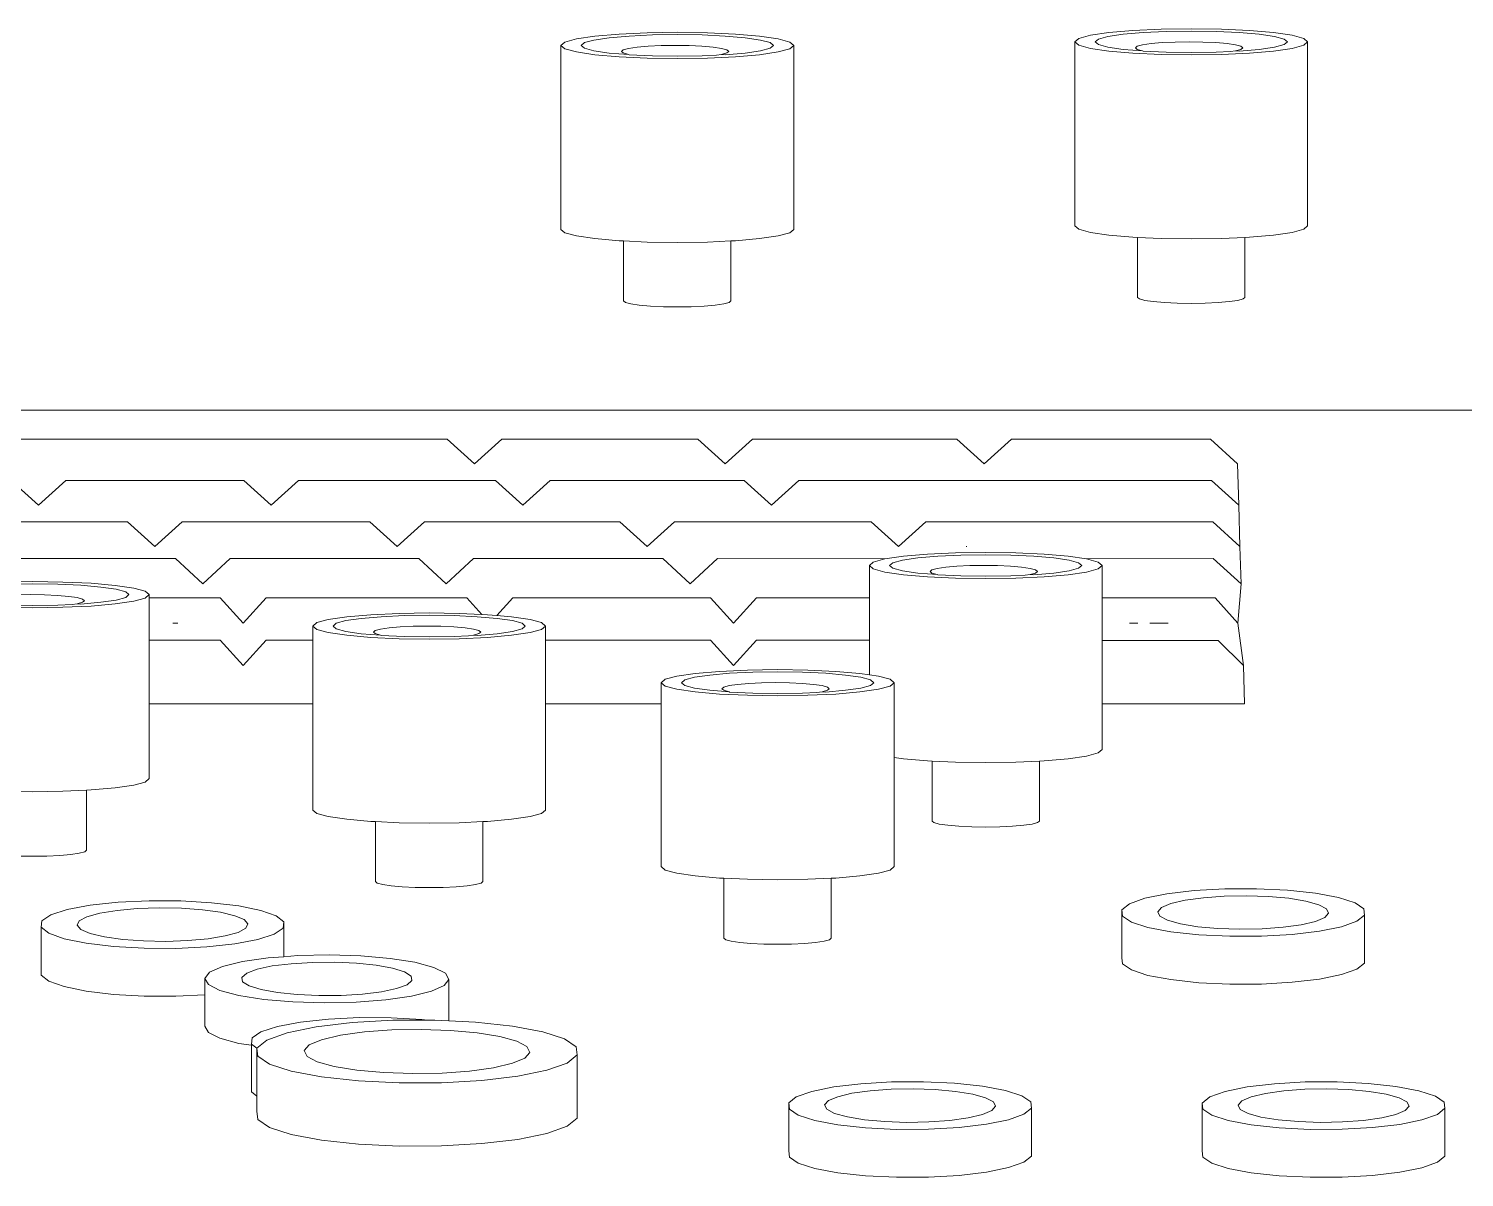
# Model space of a CAD drawing. Header units: millimetres. Extents: x 3552052 to 4144896, y -707811 to -630695.
# Drawn here: x 3697329.1 to 3697434.7, y -691247.5 to -691163 of the extents above; entities that cross this region are included whole.
import ezdxf

# ---------------------------------------------------------------- set-up
doc = ezdxf.new("R2010")
doc.units = ezdxf.units.MM
doc.header["$LTSCALE"] = 6
doc.header["$MEASUREMENT"] = 0
doc.layers.add('EQP', color=6, linetype='CONTINUOUS', lineweight=0)

# ---------------------------------------------------------------- blocks, each defined once
blk = doc.blocks.new('Philips+Ultrasound+fr')
at = {"layer": 'EQP'}
for p, q in [((6.5275, 22.1921), (6.3319, 22.183)), ((6.7373, 22.1952), (6.5275, 22.1921)), ((6.9471, 22.1921), (6.7373, 22.1952)), ((7.1426, 22.183), (6.9471, 22.1921)), ((9.7423, 22.1934), (9.6134, 22.1745)), ((9.9102, 22.2079), (9.7423, 22.1934)), ((9.9809, 22.1941), (9.8422, 22.1822)), ((10.1057, 22.217), (9.9102, 22.2079)), ((10.1423, 22.2016), (9.9809, 22.1941)), ((10.3156, 22.2201), (10.1057, 22.217)), ((10.3156, 22.2042), (10.1423, 22.2016)), ((10.5254, 22.217), (10.3156, 22.2201)), ((10.4888, 22.2016), (10.3156, 22.2042)), ((10.6502, 22.1941), (10.4888, 22.2016)), ((10.7209, 22.2079), (10.5254, 22.217)), ((10.7889, 22.1822), (10.6502, 22.1941)), ((10.8888, 22.1934), (10.7209, 22.2079)), ((11.0177, 22.1745), (10.8888, 22.1934)), ((5.9542, 22.1276), (5.9266, 22.104)), ((5.9266, 22.104), (5.9542, 22.0804)), ((5.9266, 20.8228), (5.9266, 22.104)), ((6.0352, 22.1496), (5.9542, 22.1276)), ((6.164, 22.1685), (6.0352, 22.1496)), ((6.0907, 22.1235), (6.0679, 22.104)), ((6.0679, 22.104), (6.0907, 22.0845)), ((6.1576, 22.1416), (6.0907, 22.1235)), ((6.264, 22.1572), (6.1576, 22.1416)), ((6.3319, 22.183), (6.164, 22.1685)), ((6.4026, 22.1692), (6.264, 22.1572)), ((6.4583, 22.0918), (6.3989, 22.0831)), ((6.564, 22.1767), (6.4026, 22.1692)), ((6.5357, 22.0985), (6.4583, 22.0918)), ((6.6259, 22.1027), (6.5357, 22.0985)), ((6.7373, 22.1793), (6.564, 22.1767)), ((6.7226, 22.1041), (6.6259, 22.1027)), ((6.8193, 22.1027), (6.7226, 22.1041)), ((6.9105, 22.1767), (6.7373, 22.1793)), ((6.9095, 22.0985), (6.8193, 22.1027)), ((6.9869, 22.0918), (6.9095, 22.0985)), ((7.072, 22.1692), (6.9105, 22.1767)), ((7.0463, 22.0831), (6.9869, 22.0918)), ((7.2106, 22.1572), (7.072, 22.1692)), ((7.3105, 22.1685), (7.1426, 22.183)), ((7.317, 22.1416), (7.2106, 22.1572)), ((7.4394, 22.1496), (7.3105, 22.1685)), ((7.3838, 22.1235), (7.317, 22.1416)), ((7.4066, 22.104), (7.3838, 22.1235)), ((7.3838, 22.0845), (7.4066, 22.104)), ((7.5204, 22.1276), (7.4394, 22.1496)), ((7.548, 22.104), (7.5204, 22.1276)), ((7.5204, 22.0804), (7.548, 22.104)), ((7.548, 20.8228), (7.548, 22.104)), ((9.5325, 22.1525), (9.5048, 22.1289)), ((9.5048, 22.1289), (9.5325, 22.1053)), ((9.5048, 20.8477), (9.5048, 22.1289)), ((9.6134, 22.1745), (9.5325, 22.1525)), ((9.5325, 22.1053), (9.6134, 22.0833)), ((9.669, 22.1484), (9.6462, 22.1289)), ((9.6462, 22.1289), (9.669, 22.1094)), ((9.7359, 22.1666), (9.669, 22.1484)), ((9.669, 22.1094), (9.7359, 22.0913)), ((9.8422, 22.1822), (9.7359, 22.1666)), ((9.7359, 22.0913), (9.8422, 22.0757)), ((9.9398, 22.0979), (9.9271, 22.087)), ((9.9772, 22.1081), (9.9398, 22.0979)), ((10.0366, 22.1168), (9.9772, 22.1081)), ((10.114, 22.1234), (10.0366, 22.1168)), ((10.2041, 22.1276), (10.114, 22.1234)), ((10.3009, 22.1291), (10.2041, 22.1276)), ((10.3976, 22.1276), (10.3009, 22.1291)), ((10.4877, 22.1234), (10.3976, 22.1276)), ((10.5651, 22.1168), (10.4877, 22.1234)), ((10.6245, 22.1081), (10.5651, 22.1168)), ((10.6619, 22.0979), (10.6245, 22.1081)), ((10.6746, 22.087), (10.6619, 22.0979)), ((10.8952, 22.1666), (10.7889, 22.1822)), ((10.7889, 22.0757), (10.8952, 22.0913)), ((10.9621, 22.1484), (10.8952, 22.1666)), ((10.8952, 22.0913), (10.9621, 22.1094)), ((10.9849, 22.1289), (10.9621, 22.1484)), ((10.9621, 22.1094), (10.9849, 22.1289)), ((11.0986, 22.1525), (11.0177, 22.1745)), ((11.0177, 22.0833), (11.0986, 22.1053)), ((11.1263, 22.1289), (11.0986, 22.1525)), ((11.0986, 22.1053), (11.1263, 22.1289)), ((11.1263, 20.8477), (11.1263, 22.1289)), ((5.9542, 22.0804), (6.0352, 22.0584)), ((6.0352, 22.0584), (6.164, 22.0395)), ((6.0907, 22.0845), (6.1576, 22.0663)), ((6.1576, 22.0663), (6.264, 22.0507)), ((6.164, 22.0395), (6.3319, 22.025)), ((6.264, 22.0507), (6.3989, 22.0411)), ((6.3319, 22.025), (6.5275, 22.0159)), ((6.3616, 22.073), (6.3488, 22.0621)), ((6.3488, 22.0621), (6.3616, 22.0512)), ((6.3989, 22.0831), (6.3616, 22.073)), ((6.3616, 22.0512), (6.3989, 22.0411)), ((6.3989, 22.0411), (6.4026, 22.0388)), ((6.4026, 22.0388), (6.564, 22.0313)), ((6.5275, 22.0159), (6.7373, 22.0128)), ((6.564, 22.0313), (6.7373, 22.0287)), ((6.7373, 22.0287), (6.9105, 22.0313)), ((6.7373, 22.0128), (6.9471, 22.0159)), ((6.9105, 22.0313), (7.0112, 22.0359)), ((6.9471, 22.0159), (7.1426, 22.025)), ((7.0112, 22.0359), (7.0463, 22.0411)), ((7.0836, 22.073), (7.0463, 22.0831)), ((7.0463, 22.0411), (7.0836, 22.0512)), ((7.0463, 22.0411), (7.072, 22.0388)), ((7.072, 22.0388), (7.2106, 22.0507)), ((7.0963, 22.0621), (7.0836, 22.073)), ((7.0836, 22.0512), (7.0963, 22.0621)), ((7.1426, 22.025), (7.3105, 22.0395)), ((7.2106, 22.0507), (7.317, 22.0663)), ((7.3105, 22.0395), (7.4394, 22.0584)), ((7.317, 22.0663), (7.3838, 22.0845)), ((7.4394, 22.0584), (7.5204, 22.0804)), ((9.6134, 22.0833), (9.7423, 22.0644)), ((9.7423, 22.0644), (9.9102, 22.0499)), ((9.8422, 22.0757), (9.9772, 22.066)), ((9.9102, 22.0499), (10.1057, 22.0408)), ((9.9271, 22.087), (9.9398, 22.0762)), ((9.9398, 22.0762), (9.9772, 22.066)), ((9.9772, 22.066), (9.9809, 22.0637)), ((9.9809, 22.0637), (10.1423, 22.0562)), ((10.1057, 22.0408), (10.3156, 22.0377)), ((10.1423, 22.0562), (10.3156, 22.0536)), ((10.3156, 22.0536), (10.4888, 22.0562)), ((10.3156, 22.0377), (10.5254, 22.0408)), ((10.4888, 22.0562), (10.5895, 22.0609)), ((10.5254, 22.0408), (10.7209, 22.0499)), ((10.5895, 22.0609), (10.6245, 22.066)), ((10.6245, 22.066), (10.6619, 22.0762)), ((10.6245, 22.066), (10.6502, 22.0637)), ((10.6502, 22.0637), (10.7889, 22.0757)), ((10.6619, 22.0762), (10.6746, 22.087)), ((10.7209, 22.0499), (10.8888, 22.0644)), ((10.8888, 22.0644), (11.0177, 22.0833)), ((5.9266, 20.8228), (5.9542, 20.7992)), ((5.9542, 20.7992), (6.0352, 20.7772)), ((7.4394, 20.7772), (7.5204, 20.7992)), ((7.5204, 20.7992), (7.548, 20.8228)), ((9.5048, 20.8477), (9.5325, 20.8241)), ((9.5325, 20.8241), (9.6134, 20.8021)), ((9.6134, 20.8021), (9.7423, 20.7832)), ((10.8888, 20.7832), (11.0177, 20.8021)), ((11.0177, 20.8021), (11.0986, 20.8241)), ((11.0986, 20.8241), (11.1263, 20.8477)), ((6.0352, 20.7772), (6.164, 20.7583)), ((6.164, 20.7583), (6.3319, 20.7438)), ((6.3319, 20.7438), (6.3635, 20.7423)), ((6.3635, 20.3246), (6.3635, 20.7423)), ((6.3635, 20.7423), (6.5275, 20.7347)), ((6.5275, 20.7347), (6.7373, 20.7316)), ((6.7373, 20.7316), (6.9471, 20.7347)), ((6.9471, 20.7347), (7.111, 20.7423)), ((7.111, 20.7423), (7.1426, 20.7438)), ((7.111, 20.3246), (7.111, 20.7423)), ((7.1426, 20.7438), (7.3105, 20.7583)), ((7.3105, 20.7583), (7.4394, 20.7772)), ((9.7423, 20.7832), (9.9102, 20.7688)), ((9.9102, 20.7688), (9.9418, 20.7673)), ((9.9418, 20.3495), (9.9418, 20.7673)), ((9.9418, 20.7673), (10.1057, 20.7596)), ((10.1057, 20.7596), (10.3156, 20.7565)), ((10.3156, 20.7565), (10.5254, 20.7596)), ((10.5254, 20.7596), (10.6893, 20.7673)), ((10.6893, 20.7673), (10.7209, 20.7688)), ((10.6893, 20.3495), (10.6893, 20.7673)), ((10.7209, 20.7688), (10.8888, 20.7832)), ((6.3635, 20.3246), (6.3763, 20.3137)), ((6.3763, 20.3137), (6.4136, 20.3035)), ((6.4136, 20.3035), (6.473, 20.2948)), ((6.473, 20.2948), (6.5504, 20.2881)), ((6.9242, 20.2881), (7.0016, 20.2948)), ((7.0016, 20.2948), (7.061, 20.3035)), ((7.061, 20.3035), (7.0983, 20.3137)), ((7.0983, 20.3137), (7.111, 20.3246)), ((9.9418, 20.3495), (9.9545, 20.3386)), ((9.9545, 20.3386), (9.9919, 20.3285)), ((9.9919, 20.3285), (10.0513, 20.3198)), ((10.0513, 20.3198), (10.1287, 20.3131)), ((10.1287, 20.3131), (10.2188, 20.3089)), ((10.2188, 20.3089), (10.3156, 20.3074)), ((10.3156, 20.3074), (10.4123, 20.3089)), ((10.4123, 20.3089), (10.5024, 20.3131)), ((10.5024, 20.3131), (10.5798, 20.3198)), ((10.5798, 20.3198), (10.6392, 20.3285)), ((10.6392, 20.3285), (10.6766, 20.3386)), ((10.6766, 20.3386), (10.6893, 20.3495)), ((6.5504, 20.2881), (6.6405, 20.2839)), ((6.6405, 20.2839), (6.7373, 20.2825)), ((6.7373, 20.2825), (6.834, 20.2839)), ((6.834, 20.2839), (6.9242, 20.2881)), ((-6.9702, 19.5641), (15.2225, 19.5641)), ((5.1359, 19.3617), (-1.4447, 19.3617)), ((5.1359, 19.3617), (5.3261, 19.1904)), ((5.5164, 19.3617), (5.3261, 19.1904)), ((6.8814, 19.3617), (5.5164, 19.3617)), ((6.8814, 19.3617), (7.0716, 19.1904)), ((7.2619, 19.3617), (7.0716, 19.1904)), ((8.6843, 19.3617), (7.2619, 19.3617)), ((8.6843, 19.3617), (8.8745, 19.1904)), ((9.0648, 19.3617), (8.8745, 19.1904)), ((10.4495, 19.3617), (9.0648, 19.3617)), ((10.4495, 19.3617), (10.6389, 19.1904)), ((10.647, 18.9029), (10.6389, 19.1904)), ((2.1004, 19.0742), (2.2906, 18.9029)), ((2.4809, 19.0742), (2.2906, 18.9029)), ((3.7205, 19.0742), (2.4809, 19.0742)), ((3.7205, 19.0742), (3.9107, 18.9029)), ((4.101, 19.0742), (3.9107, 18.9029)), ((5.473, 19.0742), (4.101, 19.0742)), ((5.473, 19.0742), (5.6633, 18.9029)), ((5.8535, 19.0742), (5.6633, 18.9029)), ((5.8535, 19.0742), (7.2027, 19.0742)), ((7.2027, 19.0742), (7.3929, 18.9029)), ((7.5832, 19.0742), (7.3929, 18.9029)), ((10.4577, 19.0742), (7.5832, 19.0742)), ((10.4577, 19.0742), (10.647, 18.9029)), ((10.6552, 18.6153), (10.647, 18.9029)), ((1.6853, 18.7867), (2.9104, 18.7867)), ((2.9104, 18.7867), (3.1007, 18.6153)), ((3.1007, 18.6153), (3.2909, 18.7867)), ((3.2909, 18.7867), (4.5968, 18.7867)), ((4.5968, 18.7867), (4.787, 18.6153)), ((4.9773, 18.7867), (4.787, 18.6153)), ((4.9773, 18.7867), (6.3378, 18.7867)), ((6.3378, 18.7867), (6.5281, 18.6153)), ((6.5281, 18.6153), (6.7184, 18.7867)), ((8.0879, 18.7867), (6.7184, 18.7867)), ((8.0879, 18.7867), (8.2781, 18.6153)), ((8.2781, 18.6153), (8.4684, 18.7867)), ((10.4658, 18.7867), (8.4684, 18.7867)), ((10.4658, 18.7867), (10.6552, 18.6153)), ((8.7485, 18.6153), (8.7541, 18.6153)), ((10.6626, 18.3543), (10.6552, 18.6153)), ((1.9611, 18.5312), (3.2447, 18.5312)), ((3.2447, 18.5312), (3.435, 18.3543)), ((3.435, 18.3543), (3.6252, 18.5312)), ((3.6252, 18.5312), (4.9389, 18.5312)), ((4.9389, 18.5312), (5.1291, 18.3543)), ((5.1291, 18.3543), (5.3194, 18.5312)), ((6.6379, 18.5312), (5.3194, 18.5312)), ((6.6379, 18.5312), (6.8281, 18.3543)), ((6.8281, 18.3543), (7.0184, 18.5312)), ((8.1833, 18.5281), (7.0184, 18.5312)), ((8.1023, 18.5061), (8.0747, 18.4825)), ((8.1833, 18.5281), (8.1023, 18.5061)), ((8.1833, 18.5281), (8.3122, 18.547)), ((8.2389, 18.502), (8.2161, 18.4825)), ((8.3058, 18.5202), (8.2389, 18.502)), ((8.4121, 18.5358), (8.3058, 18.5202)), ((8.4801, 18.5615), (8.3122, 18.547)), ((8.5508, 18.5477), (8.4121, 18.5358)), ((8.6756, 18.5706), (8.4801, 18.5615)), ((8.7122, 18.5553), (8.5508, 18.5477)), ((8.8854, 18.5737), (8.6756, 18.5706)), ((8.8854, 18.5578), (8.7122, 18.5553)), ((9.0953, 18.5706), (8.8854, 18.5737)), ((9.0587, 18.5553), (8.8854, 18.5578)), ((9.2201, 18.5477), (9.0587, 18.5553)), ((9.2908, 18.5615), (9.0953, 18.5706)), ((9.3587, 18.5358), (9.2201, 18.5477)), ((9.4587, 18.547), (9.2908, 18.5615)), ((9.4651, 18.5202), (9.3587, 18.5358)), ((9.5875, 18.5281), (9.4587, 18.547)), ((9.532, 18.502), (9.4651, 18.5202)), ((9.5548, 18.4825), (9.532, 18.502)), ((10.4695, 18.5312), (9.5875, 18.5281)), ((9.6685, 18.5061), (9.5875, 18.5281)), ((9.6962, 18.4825), (9.6685, 18.5061)), ((10.4695, 18.5312), (10.6626, 18.3543)), ((8.0747, 18.4825), (8.1023, 18.4589)), ((8.0747, 18.2575), (8.0747, 18.4825)), ((8.1023, 18.4589), (8.1833, 18.4369)), ((8.1833, 18.4369), (8.3122, 18.418)), ((8.2161, 18.4825), (8.2389, 18.463)), ((8.2389, 18.463), (8.3058, 18.4449)), ((8.3058, 18.4449), (8.4121, 18.4293)), ((8.3122, 18.418), (8.4801, 18.4036)), ((8.4121, 18.4293), (8.5471, 18.4196)), ((8.4801, 18.4036), (8.6756, 18.3944)), ((8.5097, 18.4515), (8.497, 18.4407)), ((8.497, 18.4407), (8.5097, 18.4298)), ((8.5471, 18.4617), (8.5097, 18.4515)), ((8.5097, 18.4298), (8.5471, 18.4196)), ((8.6065, 18.4704), (8.5471, 18.4617)), ((8.5471, 18.4196), (8.5508, 18.4173)), ((8.5508, 18.4173), (8.7122, 18.4098)), ((8.6839, 18.4771), (8.6065, 18.4704)), ((8.6756, 18.3944), (8.8854, 18.3913)), ((8.774, 18.4813), (8.6839, 18.4771)), ((8.7122, 18.4098), (8.8854, 18.4072)), ((8.8707, 18.4827), (8.774, 18.4813)), ((8.9675, 18.4813), (8.8707, 18.4827)), ((8.8854, 18.4072), (9.0587, 18.4098)), ((8.8854, 18.3913), (9.0953, 18.3944)), ((9.0576, 18.4771), (8.9675, 18.4813)), ((9.135, 18.4704), (9.0576, 18.4771)), ((9.0587, 18.4098), (9.1594, 18.4145)), ((9.0953, 18.3944), (9.2908, 18.4036)), ((9.1944, 18.4617), (9.135, 18.4704)), ((9.1594, 18.4145), (9.1944, 18.4196)), ((9.2318, 18.4515), (9.1944, 18.4617)), ((9.1944, 18.4196), (9.2318, 18.4298)), ((9.1944, 18.4196), (9.2201, 18.4173)), ((9.2201, 18.4173), (9.3587, 18.4293)), ((9.2445, 18.4407), (9.2318, 18.4515)), ((9.2318, 18.4298), (9.2445, 18.4407)), ((9.2908, 18.4036), (9.4587, 18.418)), ((9.3587, 18.4293), (9.4651, 18.4449)), ((9.4587, 18.418), (9.5875, 18.4369)), ((9.4651, 18.4449), (9.532, 18.463)), ((9.532, 18.463), (9.5548, 18.4825)), ((9.5875, 18.4369), (9.6685, 18.4589)), ((9.6685, 18.4589), (9.6962, 18.4825)), ((9.6962, 18.2575), (9.6962, 18.4825)), ((2.2507, 18.3706), (2.0409, 18.3675)), ((2.2507, 18.3547), (2.0775, 18.3521)), ((2.4606, 18.3675), (2.2507, 18.3706)), ((2.424, 18.3521), (2.2507, 18.3547)), ((2.5854, 18.3446), (2.424, 18.3521)), ((2.6561, 18.3584), (2.4606, 18.3675)), ((2.724, 18.3326), (2.5854, 18.3446)), ((2.824, 18.3439), (2.6561, 18.3584)), ((2.8304, 18.317), (2.724, 18.3326)), ((2.9528, 18.325), (2.824, 18.3439)), ((2.8973, 18.2989), (2.8304, 18.317)), ((2.9201, 18.2794), (2.8973, 18.2989)), ((3.0338, 18.303), (2.9528, 18.325)), ((3.0614, 18.2794), (3.0338, 18.303)), ((10.6391, 18.0809), (10.6626, 18.3543)), ((2.0409, 18.1913), (2.2507, 18.1882)), ((2.0775, 18.2066), (2.2507, 18.2041)), ((2.236, 18.2795), (2.1393, 18.2781)), ((2.3328, 18.2781), (2.236, 18.2795)), ((2.2507, 18.2041), (2.424, 18.2066)), ((2.2507, 18.1882), (2.4606, 18.1913)), ((2.4229, 18.2739), (2.3328, 18.2781)), ((2.5003, 18.2672), (2.4229, 18.2739)), ((2.424, 18.2066), (2.5247, 18.2113)), ((2.4606, 18.1913), (2.6561, 18.2004)), ((2.5597, 18.2585), (2.5003, 18.2672)), ((2.5247, 18.2113), (2.5597, 18.2165)), ((2.597, 18.2484), (2.5597, 18.2585)), ((2.5597, 18.2165), (2.597, 18.2266)), ((2.5597, 18.2165), (2.5854, 18.2142)), ((2.5854, 18.2142), (2.724, 18.2261)), ((2.6098, 18.2375), (2.597, 18.2484)), ((2.597, 18.2266), (2.6098, 18.2375)), ((2.6561, 18.2004), (2.824, 18.2149)), ((2.724, 18.2261), (2.8304, 18.2417)), ((2.824, 18.2149), (2.9528, 18.2338)), ((2.8304, 18.2417), (2.8973, 18.2599)), ((2.8973, 18.2599), (2.9201, 18.2794)), ((2.9528, 18.2338), (3.0338, 18.2558)), ((3.0338, 18.2558), (3.0614, 18.2794)), ((3.0614, 18.2575), (3.0614, 18.2794)), ((3.0614, 17.9633), (3.0614, 18.2575)), ((3.0614, 18.2575), (3.5539, 18.2575)), ((3.714, 18.0809), (3.5539, 18.2575)), ((3.8742, 18.2575), (3.714, 18.0809)), ((5.2717, 18.2575), (3.8742, 18.2575)), ((5.3768, 18.1416), (5.2717, 18.2575)), ((5.592, 18.2575), (5.4802, 18.1342)), ((5.592, 18.2575), (6.968, 18.2575)), ((6.968, 18.2575), (7.1282, 18.0809)), ((7.2883, 18.2575), (7.1282, 18.0809)), ((8.0747, 18.2575), (7.2883, 18.2575)), ((8.0747, 17.9633), (8.0747, 18.2575)), ((10.4826, 18.2575), (9.6962, 18.2575)), ((9.6962, 17.9606), (9.6962, 18.2575)), ((10.6391, 18.0809), (10.4826, 18.2575)), ((4.308, 18.1064), (4.227, 18.0844)), ((4.4368, 18.1253), (4.308, 18.1064)), ((4.4304, 18.0984), (4.3635, 18.0803)), ((4.5368, 18.114), (4.4304, 18.0984)), ((4.6047, 18.1398), (4.4368, 18.1253)), ((4.6754, 18.126), (4.5368, 18.114)), ((4.8003, 18.1489), (4.6047, 18.1398)), ((4.8368, 18.1335), (4.6754, 18.126)), ((5.0101, 18.152), (4.8003, 18.1489)), ((5.0101, 18.1361), (4.8368, 18.1335)), ((5.2199, 18.1489), (5.0101, 18.152)), ((5.1833, 18.1335), (5.0101, 18.1361)), ((5.3448, 18.126), (5.1833, 18.1335)), ((5.3768, 18.1416), (5.2199, 18.1489)), ((5.4834, 18.114), (5.3448, 18.126)), ((5.4155, 18.1398), (5.3768, 18.1416)), ((5.4802, 18.1342), (5.4155, 18.1398)), ((5.5834, 18.1253), (5.4802, 18.1342)), ((5.5898, 18.0984), (5.4834, 18.114)), ((5.7122, 18.1064), (5.5834, 18.1253)), ((5.6566, 18.0803), (5.5898, 18.0984)), ((5.7932, 18.0844), (5.7122, 18.1064)), ((3.2248, 18.0809), (3.2591, 18.0809)), ((4.227, 18.0844), (4.1994, 18.0608)), ((4.1994, 18.0608), (4.227, 18.0372)), ((4.1994, 17.9633), (4.1994, 18.0608)), ((4.227, 18.0372), (4.308, 18.0152)), ((4.308, 18.0152), (4.4368, 17.9963)), ((4.3635, 18.0803), (4.3407, 18.0608)), ((4.3407, 18.0608), (4.3635, 18.0413)), ((4.3635, 18.0413), (4.4304, 18.0232)), ((4.4304, 18.0232), (4.5368, 18.0076)), ((4.4368, 17.9963), (4.6047, 17.9818)), ((4.5368, 18.0076), (4.6717, 17.9979)), ((4.6344, 18.0298), (4.6216, 18.0189)), ((4.6216, 18.0189), (4.6344, 18.008)), ((4.6717, 18.0399), (4.6344, 18.0298)), ((4.6344, 18.008), (4.6717, 17.9979)), ((4.7311, 18.0486), (4.6717, 18.0399)), ((4.6717, 17.9979), (4.6754, 17.9956)), ((4.6754, 17.9956), (4.8368, 17.9881)), ((4.8085, 18.0553), (4.7311, 18.0486)), ((4.8987, 18.0595), (4.8085, 18.0553)), ((4.9954, 18.061), (4.8987, 18.0595)), ((5.0921, 18.0595), (4.9954, 18.061)), ((5.1823, 18.0553), (5.0921, 18.0595)), ((5.2597, 18.0486), (5.1823, 18.0553)), ((5.1833, 17.9881), (5.284, 17.9928)), ((5.3191, 18.0399), (5.2597, 18.0486)), ((5.284, 17.9928), (5.3191, 17.9979)), ((5.3564, 18.0298), (5.3191, 18.0399)), ((5.3191, 17.9979), (5.3564, 18.008)), ((5.3191, 17.9979), (5.3448, 17.9956)), ((5.3448, 17.9956), (5.4834, 18.0076)), ((5.3692, 18.0189), (5.3564, 18.0298)), ((5.3564, 18.008), (5.3692, 18.0189)), ((5.4155, 17.9818), (5.5834, 17.9963)), ((5.4834, 18.0076), (5.5898, 18.0232)), ((5.5834, 17.9963), (5.7122, 18.0152)), ((5.5898, 18.0232), (5.6566, 18.0413)), ((5.6794, 18.0608), (5.6566, 18.0803)), ((5.6566, 18.0413), (5.6794, 18.0608)), ((5.7122, 18.0152), (5.7932, 18.0372)), ((5.8208, 18.0608), (5.7932, 18.0844)), ((5.7932, 18.0372), (5.8208, 18.0608)), ((5.8208, 17.9633), (5.8208, 18.0608)), ((9.9449, 18.0809), (9.8851, 18.0809)), ((10.1541, 18.0809), (10.0279, 18.0809)), ((10.6787, 17.7868), (10.6391, 18.0809)), ((3.5539, 17.9633), (3.0614, 17.9633)), ((3.0614, 17.5182), (3.0614, 17.9633)), ((3.714, 17.7868), (3.5539, 17.9633)), ((3.714, 17.7868), (3.8742, 17.9633)), ((4.1994, 17.9633), (3.8742, 17.9633)), ((4.1994, 17.5182), (4.1994, 17.9633)), ((4.6047, 17.9818), (4.8003, 17.9727)), ((4.8003, 17.9727), (5.0101, 17.9696)), ((4.8368, 17.9881), (5.0101, 17.9855)), ((5.0101, 17.9855), (5.1833, 17.9881)), ((5.0101, 17.9696), (5.2199, 17.9727)), ((5.2199, 17.9727), (5.4155, 17.9818)), ((6.968, 17.9633), (5.8208, 17.9633)), ((5.8208, 17.5182), (5.8208, 17.9633)), ((7.1282, 17.7868), (6.968, 17.9633)), ((7.1282, 17.7868), (7.2883, 17.9633)), ((8.0747, 17.9633), (7.2883, 17.9633)), ((8.0747, 17.7215), (8.0747, 17.9633)), ((10.5037, 17.9606), (9.6962, 17.9606)), ((9.6962, 17.5182), (9.6962, 17.9606)), ((10.6787, 17.7868), (10.5037, 17.9606)), ((6.7342, 17.7121), (6.6532, 17.6901)), ((6.863, 17.731), (6.7342, 17.7121)), ((6.8566, 17.7042), (6.7897, 17.686)), ((6.963, 17.7198), (6.8566, 17.7042)), ((7.0309, 17.7455), (6.863, 17.731)), ((7.1016, 17.7317), (6.963, 17.7198)), ((7.2264, 17.7546), (7.0309, 17.7455)), ((7.263, 17.7393), (7.1016, 17.7317)), ((7.4363, 17.7577), (7.2264, 17.7546)), ((7.4363, 17.7418), (7.263, 17.7393)), ((7.6461, 17.7546), (7.4363, 17.7577)), ((7.6095, 17.7393), (7.4363, 17.7418)), ((7.771, 17.7317), (7.6095, 17.7393)), ((7.8416, 17.7455), (7.6461, 17.7546)), ((7.9096, 17.7198), (7.771, 17.7317)), ((8.0095, 17.731), (7.8416, 17.7455)), ((8.016, 17.7042), (7.9096, 17.7198)), ((8.0747, 17.7215), (8.0095, 17.731)), ((8.0828, 17.686), (8.016, 17.7042)), ((8.1384, 17.7121), (8.0747, 17.7215)), ((8.2194, 17.6901), (8.1384, 17.7121)), ((10.6863, 17.5182), (10.6787, 17.7868)), ((6.6532, 17.6901), (6.6256, 17.6665)), ((6.6256, 17.6665), (6.6532, 17.6429)), ((6.6256, 17.5182), (6.6256, 17.6665)), ((6.6532, 17.6429), (6.7342, 17.6209)), ((6.7342, 17.6209), (6.863, 17.6021)), ((6.7897, 17.686), (6.7669, 17.6665)), ((6.7669, 17.6665), (6.7897, 17.6471)), ((6.7897, 17.6471), (6.8566, 17.6289)), ((6.8566, 17.6289), (6.963, 17.6133)), ((6.863, 17.6021), (7.0309, 17.5876)), ((6.963, 17.6133), (7.0979, 17.6036)), ((7.0606, 17.6355), (7.0478, 17.6247)), ((7.0478, 17.6247), (7.0606, 17.6138)), ((7.0979, 17.6457), (7.0606, 17.6355)), ((7.0606, 17.6138), (7.0979, 17.6036)), ((7.1573, 17.6544), (7.0979, 17.6457)), ((7.0979, 17.6036), (7.1016, 17.6013)), ((7.1016, 17.6013), (7.263, 17.5938)), ((7.2347, 17.6611), (7.1573, 17.6544)), ((7.3248, 17.6653), (7.2347, 17.6611)), ((7.263, 17.5938), (7.4363, 17.5912)), ((7.4216, 17.6667), (7.3248, 17.6653)), ((7.5183, 17.6653), (7.4216, 17.6667)), ((7.4363, 17.5912), (7.6095, 17.5938)), ((7.6085, 17.6611), (7.5183, 17.6653)), ((7.6859, 17.6544), (7.6085, 17.6611)), ((7.6095, 17.5938), (7.7102, 17.5985)), ((7.7453, 17.6457), (7.6859, 17.6544)), ((7.7102, 17.5985), (7.7453, 17.6036)), ((7.7826, 17.6355), (7.7453, 17.6457)), ((7.7453, 17.6036), (7.7826, 17.6138)), ((7.7453, 17.6036), (7.771, 17.6013)), ((7.771, 17.6013), (7.9096, 17.6133)), ((7.7953, 17.6247), (7.7826, 17.6355)), ((7.7826, 17.6138), (7.7953, 17.6247)), ((7.8416, 17.5876), (8.0095, 17.6021)), ((7.9096, 17.6133), (8.016, 17.6289)), ((8.0095, 17.6021), (8.1384, 17.6209)), ((8.016, 17.6289), (8.0828, 17.6471)), ((8.1056, 17.6665), (8.0828, 17.686)), ((8.0828, 17.6471), (8.1056, 17.6665)), ((8.1384, 17.6209), (8.2194, 17.6429)), ((8.247, 17.6665), (8.2194, 17.6901)), ((8.2194, 17.6429), (8.247, 17.6665)), ((8.247, 17.1464), (8.247, 17.6665)), ((3.0614, 16.9982), (3.0614, 17.5182)), ((4.1994, 17.5182), (3.0614, 17.5182)), ((4.1994, 16.7796), (4.1994, 17.5182)), ((5.8208, 17.5182), (6.6256, 17.5182)), ((5.8208, 16.7796), (5.8208, 17.5182)), ((6.6256, 16.3854), (6.6256, 17.5182)), ((7.0309, 17.5876), (7.2264, 17.5785)), ((7.2264, 17.5785), (7.4363, 17.5753)), ((7.4363, 17.5753), (7.6461, 17.5785)), ((7.6461, 17.5785), (7.8416, 17.5876)), ((9.6962, 17.5182), (10.6863, 17.5182)), ((9.6962, 17.2013), (9.6962, 17.5182)), ((9.6685, 17.1777), (9.6962, 17.2013)), ((8.247, 17.1464), (8.3122, 17.1369)), ((8.247, 16.3854), (8.247, 17.1464)), ((8.3122, 17.1369), (8.4801, 17.1224)), ((8.4801, 17.1224), (8.5117, 17.1209)), ((8.5117, 16.7031), (8.5117, 17.1209)), ((8.5117, 17.1209), (8.6756, 17.1133)), ((8.6756, 17.1133), (8.8854, 17.1102)), ((8.8854, 17.1102), (9.0953, 17.1133)), ((9.0953, 17.1133), (9.2592, 17.1209)), ((9.2592, 17.1209), (9.2908, 17.1224)), ((9.2592, 16.7031), (9.2592, 17.1209)), ((9.2908, 17.1224), (9.4587, 17.1369)), ((9.4587, 17.1369), (9.5875, 17.1557)), ((9.5875, 17.1557), (9.6685, 17.1777)), ((3.0338, 16.9746), (3.0614, 16.9982)), ((2.0409, 16.9101), (2.2507, 16.907)), ((2.2507, 16.907), (2.4606, 16.9101)), ((2.4606, 16.9101), (2.6245, 16.9177)), ((2.6245, 16.9177), (2.6561, 16.9192)), ((2.6245, 16.5), (2.6245, 16.9177)), ((2.6561, 16.9192), (2.824, 16.9337)), ((2.824, 16.9337), (2.9528, 16.9526)), ((2.9528, 16.9526), (3.0338, 16.9746)), ((4.1994, 16.7796), (4.227, 16.756)), ((4.227, 16.756), (4.308, 16.734)), ((4.308, 16.734), (4.4368, 16.7151)), ((4.4368, 16.7151), (4.6047, 16.7006)), ((4.6047, 16.7006), (4.6363, 16.6992)), ((4.6363, 16.2814), (4.6363, 16.6992)), ((4.6363, 16.6992), (4.8003, 16.6915)), ((4.8003, 16.6915), (5.0101, 16.6884)), ((5.0101, 16.6884), (5.2199, 16.6915)), ((5.2199, 16.6915), (5.3839, 16.6992)), ((5.3839, 16.6992), (5.4155, 16.7006)), ((5.3839, 16.2814), (5.3839, 16.6992)), ((5.4155, 16.7006), (5.5834, 16.7151)), ((5.5834, 16.7151), (5.7122, 16.734)), ((5.7122, 16.734), (5.7932, 16.756)), ((5.7932, 16.756), (5.8208, 16.7796)), ((8.5117, 16.7031), (8.5244, 16.6922)), ((8.5244, 16.6922), (8.5618, 16.6821)), ((9.2091, 16.6821), (9.2465, 16.6922)), ((9.2465, 16.6922), (9.2592, 16.7031)), ((8.5618, 16.6821), (8.6211, 16.6734)), ((8.6211, 16.6734), (8.6986, 16.6667)), ((8.6986, 16.6667), (8.7887, 16.6625)), ((8.7887, 16.6625), (8.8854, 16.6611)), ((8.8854, 16.6611), (8.9822, 16.6625)), ((8.9822, 16.6625), (9.0723, 16.6667)), ((9.0723, 16.6667), (9.1497, 16.6734)), ((9.1497, 16.6734), (9.2091, 16.6821)), ((2.6117, 16.4891), (2.6245, 16.5)), ((2.154, 16.4593), (2.2507, 16.4579)), ((2.2507, 16.4579), (2.3475, 16.4593)), ((2.3475, 16.4593), (2.4376, 16.4635)), ((2.4376, 16.4635), (2.515, 16.4702)), ((2.515, 16.4702), (2.5744, 16.4789)), ((2.5744, 16.4789), (2.6117, 16.4891)), ((6.6256, 16.3854), (6.6532, 16.3618)), ((6.6532, 16.3618), (6.7342, 16.3398)), ((6.7342, 16.3398), (6.863, 16.3209)), ((6.863, 16.3209), (7.0309, 16.3064)), ((7.0309, 16.3064), (7.0625, 16.3049)), ((7.0625, 15.8871), (7.0625, 16.3049)), ((7.0625, 16.3049), (7.2264, 16.2973)), ((7.2264, 16.2973), (7.4363, 16.2942)), ((7.4363, 16.2942), (7.6461, 16.2973)), ((7.6461, 16.2973), (7.81, 16.3049)), ((7.81, 16.3049), (7.8416, 16.3064)), ((7.81, 15.8871), (7.81, 16.3049)), ((7.8416, 16.3064), (8.0095, 16.3209)), ((8.0095, 16.3209), (8.1384, 16.3398)), ((8.1384, 16.3398), (8.2194, 16.3618)), ((8.2194, 16.3618), (8.247, 16.3854)), ((4.6363, 16.2814), (4.6491, 16.2705)), ((4.6491, 16.2705), (4.6864, 16.2604)), ((4.6864, 16.2604), (4.7458, 16.2516)), ((4.7458, 16.2516), (4.8232, 16.245)), ((4.8232, 16.245), (4.9134, 16.2408)), ((4.9134, 16.2408), (5.0101, 16.2393)), ((5.0101, 16.2393), (5.1068, 16.2408)), ((5.1068, 16.2408), (5.197, 16.245)), ((5.197, 16.245), (5.2744, 16.2516)), ((5.2744, 16.2516), (5.3338, 16.2604)), ((5.3338, 16.2604), (5.3711, 16.2705)), ((5.3711, 16.2705), (5.3839, 16.2814)), ((10.1464, 16.1963), (9.9928, 16.1649)), ((10.3363, 16.2188), (10.1464, 16.1963)), ((10.5493, 16.231), (10.3363, 16.2188)), ((10.7712, 16.2319), (10.5493, 16.231)), ((10.9866, 16.2215), (10.7712, 16.2319)), ((11.181, 16.2005), (10.9866, 16.2215)), ((11.3411, 16.1704), (11.181, 16.2005)), ((2.4903, 16.0861), (2.6504, 16.1163)), ((2.6504, 16.1163), (2.8447, 16.1372)), ((2.8368, 16.0807), (2.9779, 16.0934)), ((2.8447, 16.1372), (3.0602, 16.1476)), ((2.9779, 16.0934), (3.131, 16.0986)), ((3.0602, 16.1476), (3.282, 16.1467)), ((3.131, 16.0986), (3.2856, 16.0957)), ((3.282, 16.1467), (3.4951, 16.1346)), ((3.2856, 16.0957), (3.4313, 16.0852)), ((3.4951, 16.1346), (3.6849, 16.1121)), ((3.6849, 16.1121), (3.8385, 16.0807)), ((9.8859, 16.1268), (9.8329, 16.0845)), ((9.9928, 16.1649), (9.8859, 16.1268)), ((10.1093, 16.1007), (10.0831, 16.0707)), ((10.1742, 16.1284), (10.1093, 16.1007)), ((10.2733, 16.1518), (10.1742, 16.1284)), ((10.4001, 16.1694), (10.2733, 16.1518)), ((10.5457, 16.18), (10.4001, 16.1694)), ((10.7004, 16.1828), (10.5457, 16.18)), ((10.8535, 16.1777), (10.7004, 16.1828)), ((10.9946, 16.1649), (10.8535, 16.1777)), ((11.1141, 16.1455), (10.9946, 16.1649)), ((11.2039, 16.1206), (11.1141, 16.1455)), ((11.2578, 16.0921), (11.2039, 16.1206)), ((11.2722, 16.0617), (11.2578, 16.0921)), ((11.456, 16.1331), (11.3411, 16.1704)), ((11.5178, 16.0914), (11.456, 16.1331)), ((2.309, 15.9636), (2.3136, 16.0071)), ((2.3136, 16.0071), (2.3754, 16.0489)), ((2.3754, 16.0489), (2.4903, 16.0861)), ((2.5592, 15.9775), (2.5736, 16.0078)), ((2.5736, 16.0078), (2.6275, 16.0364)), ((2.6275, 16.0364), (2.7173, 16.0613)), ((2.7173, 16.0613), (2.8368, 16.0807)), ((3.4313, 16.0852), (3.558, 16.0676)), ((3.558, 16.0676), (3.6572, 16.0441)), ((3.6572, 16.0441), (3.7221, 16.0165)), ((3.7221, 16.0165), (3.7482, 15.9864)), ((3.8385, 16.0807), (3.9455, 16.0426)), ((3.9455, 16.0426), (3.9985, 16.0003)), ((3.9985, 16.0003), (3.9939, 15.9568)), ((3.9985, 15.7584), (3.9985, 16.0003)), ((9.8329, 16.0845), (9.8375, 16.041)), ((9.8329, 15.7512), (9.8329, 16.0845)), ((9.8375, 16.041), (9.8993, 15.9992)), ((9.8993, 15.9992), (10.0142, 15.962)), ((10.0831, 16.0707), (10.0975, 16.0403)), ((10.0975, 16.0403), (10.1514, 16.0118)), ((10.1514, 16.0118), (10.2412, 15.9869)), ((11.0819, 15.9806), (11.1811, 16.004)), ((11.1811, 16.004), (11.246, 16.0317)), ((11.246, 16.0317), (11.2722, 16.0617)), ((11.3625, 15.9675), (11.4694, 16.0056)), ((11.4694, 16.0056), (11.5224, 16.0478)), ((11.5224, 16.0478), (11.5178, 16.0914)), ((11.5224, 15.7145), (11.5224, 16.0478)), ((2.362, 15.9214), (2.309, 15.9636)), ((2.309, 15.6303), (2.309, 15.9636)), ((2.4689, 15.8833), (2.362, 15.9214)), ((2.5854, 15.9475), (2.5592, 15.9775)), ((2.6502, 15.9198), (2.5854, 15.9475)), ((2.7494, 15.8964), (2.6502, 15.9198)), ((2.8762, 15.8788), (2.7494, 15.8964)), ((3.5902, 15.9027), (3.4707, 15.8832)), ((3.68, 15.9275), (3.5902, 15.9027)), ((3.7339, 15.9561), (3.68, 15.9275)), ((3.7482, 15.9864), (3.7339, 15.9561)), ((3.9321, 15.915), (3.8172, 15.8778)), ((3.9939, 15.9568), (3.9321, 15.915)), ((10.0142, 15.962), (10.1743, 15.9319)), ((10.1743, 15.9319), (10.3687, 15.9109)), ((10.2412, 15.9869), (10.3607, 15.9674)), ((10.3607, 15.9674), (10.5018, 15.9547)), ((10.3687, 15.9109), (10.5841, 15.9005)), ((10.5018, 15.9547), (10.6549, 15.9496)), ((10.5841, 15.9005), (10.8059, 15.9014)), ((10.6549, 15.9496), (10.8095, 15.9524)), ((10.8059, 15.9014), (11.019, 15.9135)), ((10.8095, 15.9524), (10.9552, 15.963)), ((10.9552, 15.963), (11.0819, 15.9806)), ((11.019, 15.9135), (11.2088, 15.9361)), ((11.2088, 15.9361), (11.3625, 15.9675)), ((2.6225, 15.8519), (2.4689, 15.8833)), ((2.8124, 15.8293), (2.6225, 15.8519)), ((3.0254, 15.8172), (2.8124, 15.8293)), ((3.0218, 15.8682), (2.8762, 15.8788)), ((3.1765, 15.8654), (3.0218, 15.8682)), ((3.2473, 15.8163), (3.0254, 15.8172)), ((3.3296, 15.8705), (3.1765, 15.8654)), ((3.4627, 15.8267), (3.2473, 15.8163)), ((3.4707, 15.8832), (3.3296, 15.8705)), ((3.6571, 15.8477), (3.4627, 15.8267)), ((3.8172, 15.8778), (3.6571, 15.8477)), ((7.0625, 15.8871), (7.0753, 15.8762)), ((7.0753, 15.8762), (7.1126, 15.8661)), ((7.1126, 15.8661), (7.172, 15.8574)), ((7.172, 15.8574), (7.2494, 15.8507)), ((7.2494, 15.8507), (7.3395, 15.8465)), ((7.3395, 15.8465), (7.4363, 15.8451)), ((7.4363, 15.8451), (7.533, 15.8465)), ((7.533, 15.8465), (7.6232, 15.8507)), ((7.6232, 15.8507), (7.7006, 15.8574)), ((7.7006, 15.8574), (7.76, 15.8661)), ((7.76, 15.8661), (7.7973, 15.8762)), ((7.7973, 15.8762), (7.81, 15.8871)), ((3.5709, 15.6902), (3.7096, 15.7242)), ((3.7096, 15.7242), (3.8884, 15.7499)), ((3.8126, 15.6713), (3.9181, 15.6937)), ((3.8884, 15.7499), (3.9985, 15.7584)), ((3.9181, 15.6937), (4.0495, 15.7099)), ((3.9985, 15.7584), (4.0951, 15.7658)), ((4.0495, 15.7099), (4.1979, 15.7189)), ((4.0951, 15.7658), (4.3156, 15.7705)), ((4.1979, 15.7189), (4.3531, 15.7201)), ((4.3156, 15.7705), (4.5349, 15.764)), ((4.3531, 15.7201), (4.5046, 15.7133)), ((4.5046, 15.7133), (4.6419, 15.6991)), ((4.5349, 15.764), (4.7381, 15.7465)), ((4.6419, 15.6991), (4.7559, 15.6784)), ((4.7381, 15.7465), (4.9113, 15.7193)), ((4.9113, 15.7193), (5.0427, 15.6842)), ((9.8375, 15.7077), (9.8329, 15.7512)), ((9.8375, 15.7077), (9.8993, 15.6659)), ((11.4694, 15.6722), (11.5224, 15.7145)), ((2.362, 15.588), (2.309, 15.6303)), ((3.4483, 15.6073), (3.4818, 15.6504)), ((3.4727, 15.5641), (3.4483, 15.6073)), ((3.4483, 15.4926), (3.4483, 15.6073)), ((3.4818, 15.6504), (3.5709, 15.6902)), ((3.7057, 15.6147), (3.7401, 15.6444)), ((3.7116, 15.5843), (3.7057, 15.6147)), ((3.7401, 15.6444), (3.8126, 15.6713)), ((4.7559, 15.6784), (4.8386, 15.6526)), ((4.8386, 15.6526), (4.8845, 15.6235)), ((4.8904, 15.5931), (4.856, 15.5634)), ((4.8845, 15.6235), (4.8904, 15.5931)), ((5.0427, 15.6842), (5.1234, 15.6437)), ((5.1478, 15.6005), (5.1143, 15.5574)), ((5.1234, 15.6437), (5.1478, 15.6005)), ((5.1478, 15.3121), (5.1478, 15.6005)), ((9.8993, 15.6659), (10.0142, 15.6286)), ((10.0142, 15.6286), (10.1743, 15.5985)), ((10.1743, 15.5985), (10.3687, 15.5775)), ((11.019, 15.5802), (11.2088, 15.6027)), ((11.2088, 15.6027), (11.3625, 15.6341)), ((11.3625, 15.6341), (11.4694, 15.6722)), ((2.362, 15.588), (2.4689, 15.5499)), ((2.4689, 15.5499), (2.6225, 15.5185)), ((2.6225, 15.5185), (2.8124, 15.496)), ((2.8124, 15.496), (3.0254, 15.4838)), ((3.2473, 15.4829), (3.4483, 15.4926)), ((3.4483, 15.274), (3.4483, 15.4926)), ((3.5534, 15.5236), (3.4727, 15.5641)), ((3.6848, 15.4885), (3.5534, 15.5236)), ((3.7575, 15.5552), (3.7116, 15.5843)), ((3.8402, 15.5294), (3.7575, 15.5552)), ((3.9542, 15.5087), (3.8402, 15.5294)), ((4.0916, 15.4945), (3.9542, 15.5087)), ((4.243, 15.4877), (4.0916, 15.4945)), ((4.5466, 15.4979), (4.3982, 15.4889)), ((4.678, 15.5141), (4.5466, 15.4979)), ((4.7836, 15.5365), (4.678, 15.5141)), ((4.856, 15.5634), (4.7836, 15.5365)), ((5.0252, 15.5176), (4.8865, 15.4836)), ((5.1143, 15.5574), (5.0252, 15.5176)), ((10.3687, 15.5775), (10.5841, 15.5672)), ((10.5841, 15.5672), (10.8059, 15.5681)), ((10.8059, 15.5681), (11.019, 15.5802)), ((3.2473, 15.4829), (3.0254, 15.4838)), ((3.858, 15.4613), (3.6848, 15.4885)), ((4.0612, 15.4438), (3.858, 15.4613)), ((4.2805, 15.4372), (4.0612, 15.4438)), ((4.3982, 15.4889), (4.243, 15.4877)), ((4.501, 15.442), (4.2805, 15.4372)), ((4.7077, 15.4579), (4.501, 15.442)), ((4.8865, 15.4836), (4.7077, 15.4579)), ((3.9541, 15.2729), (4.1142, 15.303)), ((4.1142, 15.303), (4.3086, 15.324)), ((4.4748, 15.2997), (4.2243, 15.27)), ((4.3086, 15.324), (4.524, 15.3344)), ((4.7561, 15.3157), (4.4748, 15.2997)), ((4.524, 15.3344), (4.7458, 15.3335)), ((4.7458, 15.3335), (4.9589, 15.3214)), ((4.9981, 15.3167), (4.7561, 15.3157)), ((4.9589, 15.3214), (4.9981, 15.3167)), ((5.0489, 15.3169), (4.9981, 15.3167)), ((5.1478, 15.3121), (5.0489, 15.3169)), ((5.3333, 15.3032), (5.1478, 15.3121)), ((5.5899, 15.2755), (5.3333, 15.3032)), ((3.4727, 15.2307), (3.4483, 15.274)), ((3.4727, 15.2307), (3.5534, 15.1902)), ((3.7728, 15.1504), (3.7774, 15.1939)), ((3.7774, 15.1939), (3.8392, 15.2357)), ((3.8392, 15.2357), (3.9541, 15.2729)), ((4.0215, 15.2285), (3.8803, 15.1782)), ((4.2243, 15.27), (4.0215, 15.2285)), ((4.3918, 15.2112), (4.2608, 15.1803)), ((4.5591, 15.2345), (4.3918, 15.2112)), ((4.7513, 15.2484), (4.5591, 15.2345)), ((4.9555, 15.2521), (4.7513, 15.2484)), ((5.1576, 15.2454), (4.9555, 15.2521)), ((5.3438, 15.2286), (5.1576, 15.2454)), ((5.5016, 15.2029), (5.3438, 15.2286)), ((5.6201, 15.1701), (5.5016, 15.2029)), ((5.8012, 15.2357), (5.5899, 15.2755)), ((5.9529, 15.1866), (5.8012, 15.2357)), ((3.5534, 15.1902), (3.6848, 15.1551)), ((3.6848, 15.1551), (3.7728, 15.1413)), ((3.8104, 15.1224), (3.7728, 15.1504)), ((3.7728, 15.1413), (3.7728, 15.1504)), ((3.7728, 14.817), (3.7728, 15.1413)), ((3.8803, 15.1782), (3.8104, 15.1224)), ((3.8104, 15.1224), (3.8164, 15.065)), ((3.8104, 14.787), (3.8104, 15.1224)), ((4.1752, 15.1438), (4.1407, 15.1041)), ((4.1407, 15.1041), (4.1597, 15.0641)), ((4.2608, 15.1803), (4.1752, 15.1438)), ((5.6912, 15.1324), (5.6201, 15.1701)), ((5.6757, 15.0527), (5.7102, 15.0923)), ((5.7102, 15.0923), (5.6912, 15.1324)), ((6.0345, 15.1314), (5.9529, 15.1866)), ((6.0405, 15.074), (6.0345, 15.1314)), ((3.8164, 15.065), (3.898, 15.0099)), ((3.898, 15.0099), (4.0497, 14.9607)), ((4.1597, 15.0641), (4.2308, 15.0264)), ((4.2308, 15.0264), (4.3493, 14.9936)), ((4.3493, 14.9936), (4.5071, 14.9679)), ((5.4591, 14.9852), (5.5901, 15.0162)), ((5.5901, 15.0162), (5.6757, 15.0527)), ((5.8294, 14.9679), (5.9706, 15.0182)), ((5.9706, 15.0182), (6.0405, 15.074)), ((6.0405, 14.634), (6.0405, 15.074)), ((4.0497, 14.9607), (4.261, 14.921)), ((4.261, 14.921), (4.5176, 14.8933)), ((4.5071, 14.9679), (4.6933, 14.9511)), ((4.5176, 14.8933), (4.802, 14.8795)), ((4.6933, 14.9511), (4.8954, 14.9443)), ((4.8954, 14.9443), (5.0996, 14.9481)), ((5.0948, 14.8807), (5.3761, 14.8967)), ((5.0996, 14.9481), (5.2918, 14.962)), ((5.2918, 14.962), (5.4591, 14.9852)), ((5.3761, 14.8967), (5.6266, 14.9265)), ((5.6266, 14.9265), (5.8294, 14.9679)), ((3.7728, 14.817), (3.8104, 14.787)), ((4.802, 14.8795), (5.0948, 14.8807)), ((7.6732, 14.8203), (7.5662, 14.7821)), ((7.8268, 14.8517), (7.6732, 14.8203)), ((8.0166, 14.8742), (7.8268, 14.8517)), ((7.9537, 14.8071), (7.8545, 14.7837)), ((8.0805, 14.8247), (7.9537, 14.8071)), ((8.2297, 14.8863), (8.0166, 14.8742)), ((8.2261, 14.8353), (8.0805, 14.8247)), ((8.3808, 14.8381), (8.2261, 14.8353)), ((8.4515, 14.8872), (8.2297, 14.8863)), ((8.5339, 14.833), (8.3808, 14.8381)), ((8.667, 14.8768), (8.4515, 14.8872)), ((8.675, 14.8203), (8.5339, 14.833)), ((8.8614, 14.8558), (8.667, 14.8768)), ((8.7945, 14.8008), (8.675, 14.8203)), ((8.8842, 14.776), (8.7945, 14.8008)), ((9.0215, 14.8257), (8.8614, 14.8558)), ((9.1364, 14.7885), (9.0215, 14.8257)), ((10.5527, 14.8199), (10.4457, 14.7818)), ((10.7063, 14.8513), (10.5527, 14.8199)), ((10.8961, 14.8738), (10.7063, 14.8513)), ((10.8332, 14.8068), (10.734, 14.7834)), ((10.9599, 14.8244), (10.8332, 14.8068)), ((11.1092, 14.886), (10.8961, 14.8738)), ((11.1056, 14.835), (10.9599, 14.8244)), ((11.2602, 14.8378), (11.1056, 14.835)), ((11.331, 14.8869), (11.1092, 14.886)), ((11.4133, 14.8327), (11.2602, 14.8378)), ((11.5465, 14.8765), (11.331, 14.8869)), ((11.5544, 14.8199), (11.4133, 14.8327)), ((11.7409, 14.8555), (11.5465, 14.8765)), ((11.6739, 14.8005), (11.5544, 14.8199)), ((11.7637, 14.7756), (11.6739, 14.8005)), ((11.901, 14.8254), (11.7409, 14.8555)), ((12.0158, 14.7882), (11.901, 14.8254)), ((3.8104, 14.6824), (3.8104, 14.787)), ((7.5662, 14.7821), (7.5133, 14.7399)), ((7.5133, 14.7399), (7.5178, 14.6964)), ((7.5133, 14.4065), (7.5133, 14.7399)), ((7.5178, 14.6964), (7.5797, 14.6546)), ((7.7896, 14.756), (7.7635, 14.726)), ((7.7635, 14.726), (7.7779, 14.6957)), ((7.7779, 14.6957), (7.8318, 14.6671)), ((7.8545, 14.7837), (7.7896, 14.756)), ((8.9382, 14.7474), (8.8842, 14.776)), ((8.9264, 14.6871), (8.9525, 14.7171)), ((8.9525, 14.7171), (8.9382, 14.7474)), ((9.1982, 14.7467), (9.1364, 14.7885)), ((9.1498, 14.6609), (9.2028, 14.7032)), ((9.2028, 14.7032), (9.1982, 14.7467)), ((9.2028, 14.3698), (9.2028, 14.7032)), ((10.4457, 14.7818), (10.3927, 14.7395)), ((10.3927, 14.7395), (10.3973, 14.696)), ((10.3927, 14.4062), (10.3927, 14.7395)), ((10.3973, 14.696), (10.4591, 14.6542)), ((10.6691, 14.7557), (10.643, 14.7257)), ((10.643, 14.7257), (10.6573, 14.6953)), ((10.6573, 14.6953), (10.7113, 14.6668)), ((10.734, 14.7834), (10.6691, 14.7557)), ((11.8176, 14.7471), (11.7637, 14.7756)), ((11.8058, 14.6867), (11.832, 14.7167)), ((11.832, 14.7167), (11.8176, 14.7471)), ((12.0777, 14.7464), (12.0158, 14.7882)), ((12.0293, 14.6606), (12.0822, 14.7029)), ((12.0822, 14.7029), (12.0777, 14.7464)), ((12.0822, 14.3695), (12.0822, 14.7029)), ((3.8104, 14.6824), (3.8164, 14.625)), ((3.8164, 14.625), (3.898, 14.5698)), ((5.9706, 14.5782), (6.0405, 14.634)), ((7.5797, 14.6546), (7.6945, 14.6174)), ((7.6945, 14.6174), (7.8546, 14.5872)), ((7.8318, 14.6671), (7.9216, 14.6423)), ((7.9216, 14.6423), (8.0411, 14.6228)), ((8.0411, 14.6228), (8.1822, 14.6101)), ((8.1822, 14.6101), (8.3353, 14.6049)), ((8.3353, 14.6049), (8.4899, 14.6078)), ((8.4899, 14.6078), (8.6356, 14.6183)), ((8.6356, 14.6183), (8.7623, 14.6359)), ((8.7623, 14.6359), (8.8615, 14.6594)), ((8.8615, 14.6594), (8.9264, 14.6871)), ((8.8892, 14.5914), (9.0428, 14.6228)), ((9.0428, 14.6228), (9.1498, 14.6609)), ((10.4591, 14.6542), (10.574, 14.617)), ((10.574, 14.617), (10.7341, 14.5869)), ((10.7113, 14.6668), (10.801, 14.6419)), ((10.801, 14.6419), (10.9205, 14.6225)), ((10.9205, 14.6225), (11.0616, 14.6097)), ((11.0616, 14.6097), (11.2147, 14.6046)), ((11.2147, 14.6046), (11.3694, 14.6074)), ((11.3694, 14.6074), (11.515, 14.618)), ((11.515, 14.618), (11.6418, 14.6356)), ((11.6418, 14.6356), (11.741, 14.659)), ((11.741, 14.659), (11.8058, 14.6867)), ((11.7687, 14.5911), (11.9223, 14.6225)), ((11.9223, 14.6225), (12.0293, 14.6606)), ((3.898, 14.5698), (4.0497, 14.5207)), ((4.0497, 14.5207), (4.261, 14.4809)), ((5.6266, 14.4864), (5.8294, 14.5279)), ((5.8294, 14.5279), (5.9706, 14.5782)), ((7.8546, 14.5872), (8.049, 14.5663)), ((8.049, 14.5663), (8.2645, 14.5559)), ((8.2645, 14.5559), (8.4863, 14.5568)), ((8.4863, 14.5568), (8.6994, 14.5689)), ((8.6994, 14.5689), (8.8892, 14.5914)), ((10.7341, 14.5869), (10.9285, 14.5659)), ((10.9285, 14.5659), (11.144, 14.5555)), ((11.144, 14.5555), (11.3658, 14.5564)), ((11.3658, 14.5564), (11.5789, 14.5686)), ((11.5789, 14.5686), (11.7687, 14.5911)), ((4.261, 14.4809), (4.5176, 14.4532)), ((4.5176, 14.4532), (4.802, 14.4395)), ((4.802, 14.4395), (5.0948, 14.4407)), ((5.0948, 14.4407), (5.3761, 14.4567)), ((5.3761, 14.4567), (5.6266, 14.4864)), ((7.5133, 14.4065), (7.5178, 14.363)), ((10.3927, 14.4062), (10.3973, 14.3627)), ((7.5178, 14.363), (7.5797, 14.3212)), ((7.5797, 14.3212), (7.6945, 14.284)), ((9.0428, 14.2895), (9.1498, 14.3276)), ((9.1498, 14.3276), (9.2028, 14.3698)), ((10.3973, 14.3627), (10.4591, 14.3209)), ((10.4591, 14.3209), (10.574, 14.2837)), ((11.9223, 14.2891), (12.0293, 14.3272)), ((12.0293, 14.3272), (12.0822, 14.3695)), ((7.6945, 14.284), (7.8546, 14.2539)), ((7.8546, 14.2539), (8.049, 14.2329)), ((8.049, 14.2329), (8.2645, 14.2225)), ((8.2645, 14.2225), (8.4863, 14.2234)), ((8.4863, 14.2234), (8.6994, 14.2355)), ((8.6994, 14.2355), (8.8892, 14.2581)), ((8.8892, 14.2581), (9.0428, 14.2895)), ((10.574, 14.2837), (10.7341, 14.2535)), ((10.7341, 14.2535), (10.9285, 14.2326)), ((10.9285, 14.2326), (11.144, 14.2222)), ((11.144, 14.2222), (11.3658, 14.2231)), ((11.3658, 14.2231), (11.5789, 14.2352)), ((11.5789, 14.2352), (11.7687, 14.2577)), ((11.7687, 14.2577), (11.9223, 14.2891))]:
    blk.add_line(p, q, dxfattribs=at)

msp = doc.modelspace()

# ---------------------------------------------------------------- block references
at = {"layer": 'EQP', "lineweight": -3, "xscale": 10.563337682935, "yscale": 10.563337682935, "zscale": 10.563337682935}
msp.add_blockref('Philips+Ultrasound+fr', (3697305.65, -691397.74), dxfattribs=at)

doc.saveas('drawing.dxf')
